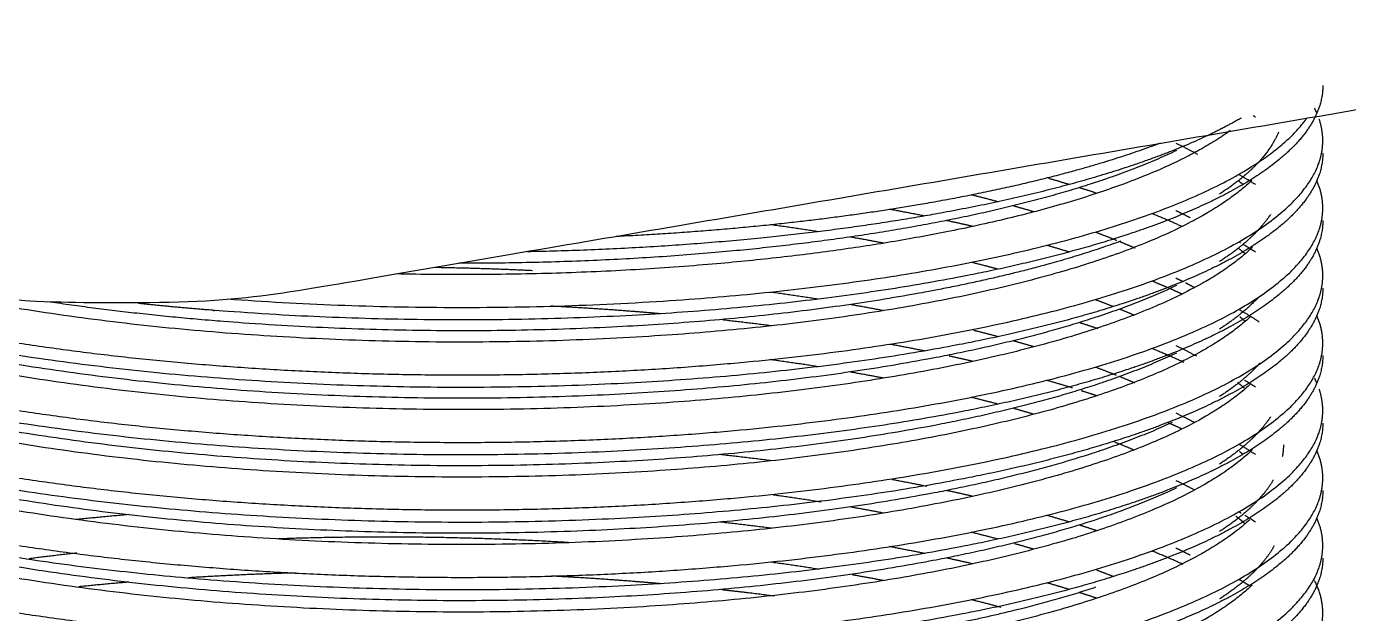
# Model space of a CAD drawing. Header units: millimetres. Extents: x 4812 to 5406, y -603 to -183.
# Drawn here: x 5313.45 to 5336.95, y -500.21 to -489.77 of the extents above; entities that cross this region are included whole.
import ezdxf

# ---------------------------------------------------------------- set-up
doc = ezdxf.new("R2010")
doc.units = ezdxf.units.MM
doc.header["$LTSCALE"] = 0.1
doc.layers.get('0').update_dxf_attribs({"lineweight": 13})

msp = doc.modelspace()

# ---------------------------------------------------------------- linework, layer by layer
at = {"lineweight": -3}
for points, weights, knots in [([(5298.327, -488.717), (5303.944, -491.274), (5309.561, -493.831), (5312.957, -495.377), (5318.499, -494.43), (5337.385, -491.201), (5356.271, -487.972), (5356.612, -487.914), (5356.953, -487.855)], [1, 1, 1, 0.707106781187, 1, 1, 1, 1, 1], [-79.6, -79.6, -79.6, -58.1, -58.1, -45.1, -45.1, -0.8, -0.8, 0, 0, 0]), ([(5336.495, -490.823), (5336.495, -491.328), (5336.053, -491.82), (5335.547, -492.384), (5334.496, -492.888)], [0.967898949017, 0.976999908646, 1, 0.97372809641, 0.965590945299], [-43.772542, -43.772542, -43.772542, -39.767265, -39.767265, -35.192228, -35.192228, -35.192228]), ([(5317.023, -494.616), (5323.339, -495.081), (5328.855, -494.212), (5334.506, -493.32), (5336.053, -491.598), (5336.143, -491.497), (5336.215, -491.396)], [0.996723564454, 0.925554611454, 1, 0.923879532511, 1, 0.995227280011, 0.99105305493], [-39.475563, -39.475563, -39.475563, -26.51151, -26.51151, -13.255755, -13.255755, -12.424625, -12.424625, -12.424625]), ([(5334.85, -491.623), (5333.014, -492.946), (5328.49, -493.657), (5324.587, -494.27), (5320.011, -494.172)], [0.980351228872, 0.93546818582, 1, 0.943830855128, 0.97055591571], [-36.097903, -36.097903, -36.097903, -25.351796, -25.351796, -15.998276, -15.998276, -15.998276]), ([(5334.496, -491.688), (5332.453, -492.666), (5328.855, -493.234), (5325.85, -493.708), (5322.349, -493.779)], [0.965590945299, 0.950151436101, 1, 0.958020139751, 0.962343428305], [-35.192228, -35.192228, -35.192228, -26.51151, -26.51151, -19.201062, -19.201062, -19.201062]), ([(5335.705, -491.653), (5335.599, -491.911), (5335.372, -492.163), (5335.1, -492.465), (5334.659, -492.752)], [0.979130248218, 0.987518541865, 1, 0.985062710832, 0.975987776824], [10.597434, 10.597434, 10.597434, 12.675898, 12.675898, 15.163318, 15.163318, 15.163318]), ([(5306.853, -493.638), (5310.316, -495.29), (5316.76, -495.796), (5323.205, -496.303), (5328.855, -495.412), (5334.506, -494.521), (5336.053, -492.798), (5336.495, -492.306), (5336.495, -491.8)], [1, 0.923879532511, 1, 0.923879532511, 1, 0.923879532511, 1, 0.976999908643, 0.967898949015], [-53.02302, -53.02302, -53.02302, -39.767265, -39.767265, -26.51151, -26.51151, -13.255755, -13.255755, -9.250478, -9.250478, -9.250478]), ([(5333.891, -491.978), (5331.937, -492.914), (5328.49, -493.455), (5325.102, -493.988), (5321.132, -493.983)], [0.965651466006, 0.950054137956, 1, 0.950884418971, 0.965151010422], [17.034603, 17.034603, 17.034603, 25.351796, 25.351796, 33.530728, 33.530728, 33.530728]), ([(5323.933, -493.501), (5326.561, -493.373), (5328.855, -493.011), (5331.7, -492.563), (5333.611, -491.841)], [0.962790605854, 0.967630386079, 1, 0.960178196629, 0.962021298271], [-32.148413, -32.148413, -32.148413, -26.51151, -26.51151, -19.576869, -19.576869, -19.576869]), ([(5336.495, -492.023), (5336.495, -492.528), (5336.053, -493.021), (5335.547, -493.585), (5334.496, -494.088)], [0.967898949015, 0.976999908643, 1, 0.973728096415, 0.965590945302], [-43.772542, -43.772542, -43.772542, -39.767265, -39.767265, -35.192228, -35.192228, -35.192228]), ([(5335.231, -492.509), (5333.614, -494.052), (5328.49, -494.857), (5323.086, -495.706), (5316.924, -495.218), (5310.761, -494.731), (5307.45, -493.148)], [0.993062179729, 0.927522817938, 1, 0.923879532511, 1, 0.923879532609, 0.999999999902], [-37.420999, -37.420999, -37.420999, -25.351796, -25.351796, -12.675898, -12.675898, 0, 0, 0]), ([(5334.496, -492.888), (5332.453, -493.867), (5328.855, -494.434), (5323.205, -495.325), (5316.76, -494.819), (5316.09, -494.766), (5315.436, -494.697)], [0.965590945299, 0.950151436101, 1, 0.923879532511, 1, 0.991506127706, 0.984907826182], [-35.192228, -35.192228, -35.192228, -26.51151, -26.51151, -13.255755, -13.255755, -11.776617, -11.776617, -11.776617]), ([(5306.853, -494.839), (5310.316, -496.49), (5316.76, -496.997), (5323.205, -497.503), (5328.855, -496.612), (5334.506, -495.721), (5336.053, -493.998), (5336.495, -493.506), (5336.495, -493.001)], [1, 0.923879532511, 1, 0.923879532511, 1, 0.923879532511, 1, 0.976999908643, 0.967898949015], [-53.02302, -53.02302, -53.02302, -39.767265, -39.767265, -26.51151, -26.51151, -13.255755, -13.255755, -9.250478, -9.250478, -9.250478]), ([(5335.567, -493.112), (5335.485, -493.239), (5335.372, -493.363), (5335.1, -493.666), (5334.659, -493.952)], [0.988603689338, 0.993796243542, 1, 0.985062710813, 0.975987776801], [-39.06077, -39.06077, -39.06077, -38.027694, -38.027694, -35.540274, -35.540274, -35.540274]), ([(5336.495, -493.223), (5336.495, -493.729), (5336.053, -494.221), (5335.547, -494.785), (5334.496, -495.289)], [0.967898949015, 0.976999908643, 1, 0.973728096415, 0.965590945302], [-43.772542, -43.772542, -43.772542, -39.767265, -39.767265, -35.192228, -35.192228, -35.192228]), ([(5332.906, -493.588), (5331.109, -494.244), (5328.49, -494.656), (5323.086, -495.505), (5316.924, -495.017), (5315.311, -494.889), (5313.819, -494.666)], [0.961942940734, 0.961592172526, 1, 0.923879532511, 1, 0.978891872155, 0.969490268878], [18.955964, 18.955964, 18.955964, 25.351796, 25.351796, 38.027694, 38.027694, 41.542708, 41.542708, 41.542708]), ([(5334.496, -494.088), (5332.453, -495.067), (5328.855, -495.635), (5323.205, -496.526), (5316.76, -496.019), (5310.316, -495.512), (5306.853, -493.861)], [0.965590945302, 0.950151436096, 1, 0.923879532511, 1, 0.923879532511, 1], [-35.192228, -35.192228, -35.192228, -26.51151, -26.51151, -13.255755, -13.255755, 0, 0, 0]), ([(5335.248, -493.693), (5333.646, -495.248), (5328.49, -496.058), (5323.086, -496.907), (5316.924, -496.419), (5310.761, -495.931), (5307.45, -494.348)], [0.993820037785, 0.927106296916, 1, 0.923879532511, 1, 0.923879532511, 1], [-37.49036, -37.49036, -37.49036, -25.351796, -25.351796, -12.675898, -12.675898, 0, 0, 0]), ([(5306.853, -496.039), (5310.316, -497.69), (5316.76, -498.197), (5323.205, -498.704), (5328.855, -497.813), (5334.506, -496.922), (5336.053, -495.199), (5336.495, -494.706), (5336.495, -494.201)], [1, 0.923879532511, 1, 0.923879532511, 1, 0.923879532511, 1, 0.976999908643, 0.967898949015], [-53.02302, -53.02302, -53.02302, -39.767265, -39.767265, -26.51151, -26.51151, -13.255755, -13.255755, -9.250478, -9.250478, -9.250478]), ([(5333.891, -494.378), (5331.937, -495.315), (5328.49, -495.856), (5323.086, -496.705), (5316.924, -496.217), (5310.761, -495.73), (5307.45, -494.147)], [0.96565146601, 0.95005413795, 1, 0.923879532511, 1, 0.923879532511, 1], [-33.66899, -33.66899, -33.66899, -25.351796, -25.351796, -12.675898, -12.675898, 0, 0, 0]), ([(5336.495, -494.424), (5336.495, -494.929), (5336.053, -495.421), (5335.547, -495.986), (5334.496, -496.489)], [0.967898949015, 0.976999908643, 1, 0.973728096415, 0.965590945302], [-43.772542, -43.772542, -43.772542, -39.767265, -39.767265, -35.192228, -35.192228, -35.192228]), ([(5324.714, -494.881), (5324.473, -494.859), (5324.23, -494.84), (5323.503, -494.783), (5322.762, -494.745)], [0.994058269948, 0.996903143639, 1, 0.990786248762, 0.983802993859], [-40.306557, -40.306557, -40.306557, -39.767265, -39.767265, -38.162766, -38.162766, -38.162766]), ([(5334.496, -495.289), (5332.453, -496.268), (5328.855, -496.835), (5323.205, -497.726), (5316.76, -497.219), (5310.316, -496.713), (5306.853, -495.061)], [0.965590945302, 0.950151436096, 1, 0.923879532511, 1, 0.923879532511, 1], [-35.192228, -35.192228, -35.192228, -26.51151, -26.51151, -13.255755, -13.255755, 0, 0, 0]), ([(5335.214, -494.927), (5333.582, -496.458), (5328.49, -497.258), (5323.086, -498.107), (5316.924, -497.619), (5310.761, -497.131), (5307.45, -495.549)], [0.992306382147, 0.927943288514, 1, 0.923879532511, 1, 0.923879532511, 1], [-37.350981, -37.350981, -37.350981, -25.351796, -25.351796, -12.675898, -12.675898, 0, 0, 0]), ([(5306.853, -497.239), (5310.316, -498.891), (5316.76, -499.397), (5323.205, -499.904), (5328.855, -499.013), (5334.506, -498.122), (5336.053, -496.399), (5336.495, -495.907), (5336.495, -495.401)], [1, 0.923879532511, 1, 0.923879532511, 1, 0.923879532511, 1, 0.976999908643, 0.967898949015], [-53.02302, -53.02302, -53.02302, -39.767265, -39.767265, -26.51151, -26.51151, -13.255755, -13.255755, -9.250478, -9.250478, -9.250478]), ([(5333.891, -495.579), (5331.937, -496.515), (5328.49, -497.057), (5323.086, -497.905), (5316.924, -497.418), (5310.761, -496.93), (5307.45, -495.347)], [0.96565146601, 0.95005413795, 1, 0.923879532511, 1, 0.923879532511, 1], [-33.66899, -33.66899, -33.66899, -25.351796, -25.351796, -12.675898, -12.675898, 0, 0, 0]), ([(5336.495, -495.624), (5336.495, -496.129), (5336.053, -496.622), (5335.547, -497.186), (5334.496, -497.689)], [0.967898949015, 0.976999908643, 1, 0.973728096415, 0.965590945302], [-43.772542, -43.772542, -43.772542, -39.767265, -39.767265, -35.192228, -35.192228, -35.192228]), ([(5335.376, -495.76), (5335.374, -495.762), (5335.372, -495.764), (5335.1, -496.066), (5334.659, -496.353)], [0.999788325262, 0.999894015065, 1, 0.985062710813, 0.975987776801], [-38.045343, -38.045343, -38.045343, -38.027694, -38.027694, -35.540274, -35.540274, -35.540274]), ([(5335.211, -496.129), (5333.578, -497.659), (5328.49, -498.458), (5323.086, -499.307), (5316.924, -498.819), (5310.761, -498.332), (5307.45, -496.749)], [0.99220557223, 0.927999765521, 1, 0.923879532511, 1, 0.923879532511, 1], [-37.341576, -37.341576, -37.341576, -25.351796, -25.351796, -12.675898, -12.675898, 0, 0, 0]), ([(5334.496, -496.489), (5332.453, -497.468), (5328.855, -498.035), (5323.205, -498.926), (5316.76, -498.42), (5310.62, -497.937), (5307.142, -496.394)], [0.965590945302, 0.950151436096, 1, 0.923879532511, 1, 0.92721000053, 0.993630497203], [-35.192228, -35.192228, -35.192228, -26.51151, -26.51151, -13.255755, -13.255755, -0.579974, -0.579974, -0.579974]), ([(5306.853, -498.44), (5310.316, -500.091), (5316.76, -500.598), (5323.205, -501.104), (5328.855, -500.213), (5334.506, -499.322), (5336.053, -497.599), (5336.495, -497.107), (5336.495, -496.602)], [1, 0.923879532511, 1, 0.923879532511, 1, 0.923879532511, 1, 0.976999908643, 0.967898949015], [-53.02302, -53.02302, -53.02302, -39.767265, -39.767265, -26.51151, -26.51151, -13.255755, -13.255755, -9.250478, -9.250478, -9.250478]), ([(5333.814, -496.815), (5331.866, -497.727), (5328.49, -498.257), (5323.086, -499.106), (5316.924, -498.618), (5310.761, -498.13), (5307.45, -496.548)], [0.965059938084, 0.951042313842, 1, 0.923879532511, 1, 0.923879532511, 1], [-33.504434, -33.504434, -33.504434, -25.351796, -25.351796, -12.675898, -12.675898, 0, 0, 0]), ([(5335.567, -496.714), (5335.485, -496.84), (5335.372, -496.964), (5335.1, -497.267), (5334.659, -497.554)], [0.988603689338, 0.993796243542, 1, 0.985062710813, 0.975987776801], [-39.06077, -39.06077, -39.06077, -38.027694, -38.027694, -35.540274, -35.540274, -35.540274]), ([(5336.495, -496.824), (5336.495, -497.33), (5336.053, -497.822), (5335.547, -498.386), (5334.496, -498.89)], [0.967898949015, 0.976999908643, 1, 0.973728096415, 0.965590945302], [-43.772542, -43.772542, -43.772542, -39.767265, -39.767265, -35.192228, -35.192228, -35.192228]), ([(5335.247, -497.295), (5333.644, -498.849), (5328.49, -499.659), (5323.086, -500.508), (5316.924, -500.02), (5310.761, -499.532), (5307.45, -497.95)], [0.99378037679, 0.927127971135, 1, 0.923879532511, 1, 0.923879532511, 1], [-37.486751, -37.486751, -37.486751, -25.351796, -25.351796, -12.675898, -12.675898, 0, 0, 0]), ([(5306.853, -499.64), (5310.316, -501.292), (5316.76, -501.798), (5323.205, -502.305), (5328.855, -501.414), (5334.506, -500.523), (5336.053, -498.8), (5336.495, -498.307), (5336.495, -497.802)], [1, 0.923879532511, 1, 0.923879532511, 1, 0.923879532511, 1, 0.976999908643, 0.967898949015], [-53.02302, -53.02302, -53.02302, -39.767265, -39.767265, -26.51151, -26.51151, -13.255755, -13.255755, -9.250478, -9.250478, -9.250478]), ([(5333.891, -497.979), (5331.937, -498.916), (5328.49, -499.457), (5323.086, -500.306), (5316.924, -499.818), (5310.761, -499.331), (5307.45, -497.748)], [0.96565146601, 0.95005413795, 1, 0.923879532511, 1, 0.923879532511, 1], [-33.66899, -33.66899, -33.66899, -25.351796, -25.351796, -12.675898, -12.675898, 0, 0, 0]), ([(5334.496, -497.689), (5332.453, -498.668), (5328.855, -499.236), (5323.205, -500.127), (5316.76, -499.62), (5310.937, -499.162), (5307.463, -497.732)], [0.965590945302, 0.950151436096, 1, 0.923879532511, 1, 0.930711487969, 0.987562450848], [-35.192228, -35.192228, -35.192228, -26.51151, -26.51151, -13.255755, -13.255755, -1.189729, -1.189729, -1.189729]), ([(5335.618, -497.832), (5335.521, -498), (5335.372, -498.165), (5335.1, -498.467), (5334.659, -498.754)], [0.985366327588, 0.991799779653, 1, 0.985062710813, 0.975987776801], [-39.393229, -39.393229, -39.393229, -38.027694, -38.027694, -35.540274, -35.540274, -35.540274]), ([(5336.495, -498.025), (5336.495, -498.53), (5336.053, -499.022), (5335.547, -499.587), (5334.496, -500.09)], [0.967898949015, 0.976999908643, 1, 0.973728096415, 0.965590945302], [-43.772542, -43.772542, -43.772542, -39.767265, -39.767265, -35.192228, -35.192228, -35.192228]), ([(5335.195, -498.545), (5333.55, -500.064), (5328.49, -500.859), (5323.086, -501.708), (5316.924, -501.22), (5310.761, -500.732), (5307.45, -499.15)], [0.991547441472, 0.928370806793, 1, 0.923879532511, 1, 0.923879532511, 1], [-37.279788, -37.279788, -37.279788, -25.351796, -25.351796, -12.675898, -12.675898, 0, 0, 0]), ([(5334.496, -498.89), (5332.453, -499.869), (5328.855, -500.436), (5323.205, -501.327), (5316.76, -500.821), (5310.316, -500.314), (5306.853, -498.662)], [0.965590945302, 0.950151436096, 1, 0.923879532511, 1, 0.923879532511, 1], [-35.192228, -35.192228, -35.192228, -26.51151, -26.51151, -13.255755, -13.255755, 0, 0, 0]), ([(5306.853, -500.84), (5310.316, -502.492), (5316.76, -502.999), (5323.205, -503.505), (5328.855, -502.614), (5334.506, -501.723), (5336.053, -500), (5336.495, -499.508), (5336.495, -499.002)], [1, 0.923879532511, 1, 0.923879532511, 1, 0.923879532511, 1, 0.976999908643, 0.967898949015], [-53.02302, -53.02302, -53.02302, -39.767265, -39.767265, -26.51151, -26.51151, -13.255755, -13.255755, -9.250478, -9.250478, -9.250478]), ([(5335.63, -499.01), (5335.531, -499.189), (5335.372, -499.365), (5335.1, -499.668), (5334.659, -499.954)], [0.984523925283, 0.991257992183, 1, 0.985062710813, 0.975987776801], [-39.48345, -39.48345, -39.48345, -38.027694, -38.027694, -35.540274, -35.540274, -35.540274]), ([(5336.495, -499.225), (5336.495, -499.731), (5336.053, -500.223), (5335.547, -500.787), (5334.496, -501.29)], [0.967898949015, 0.976999908643, 1, 0.973728096415, 0.965590945302], [-43.772542, -43.772542, -43.772542, -39.767265, -39.767265, -35.192228, -35.192228, -35.192228]), ([(5332.456, -499.746), (5330.781, -500.298), (5328.49, -500.658), (5323.086, -501.507), (5316.924, -501.019), (5312.09, -500.636), (5308.862, -499.52)], [0.962426518271, 0.966243938125, 1, 0.923879532511, 1, 0.939301336677, 0.975405224645], [-30.972996, -30.972996, -30.972996, -25.351796, -25.351796, -12.675898, -12.675898, -2.568103, -2.568103, -2.568103]), ([(5335.238, -499.706), (5333.626, -501.253), (5328.49, -502.059), (5323.086, -502.908), (5316.924, -502.421), (5310.761, -501.933), (5307.45, -500.35)], [0.993338757312, 0.927370228524, 1, 0.923879532511, 1, 0.923879532511, 1], [-37.446409, -37.446409, -37.446409, -25.351796, -25.351796, -12.675898, -12.675898, 0, 0, 0]), ([(5324.723, -499.683), (5324.478, -499.661), (5324.23, -499.642), (5323.513, -499.585), (5322.783, -499.547)], [0.993953393345, 0.996846013978, 1, 0.99091620372, 0.984000427621], [-40.316506, -40.316506, -40.316506, -39.767265, -39.767265, -38.185396, -38.185396, -38.185396]), ([(5306.853, -502.041), (5310.316, -503.692), (5316.76, -504.199), (5323.205, -504.706), (5328.855, -503.814), (5334.506, -502.923), (5336.053, -501.2), (5336.495, -500.708), (5336.495, -500.203)], [1, 0.923879532511, 1, 0.923879532511, 1, 0.923879532511, 1, 0.976999908643, 0.967898949015], [-53.02302, -53.02302, -53.02302, -39.767265, -39.767265, -26.51151, -26.51151, -13.255755, -13.255755, -9.250478, -9.250478, -9.250478]), ([(5334.496, -500.09), (5332.453, -501.069), (5328.855, -501.636), (5323.205, -502.528), (5316.76, -502.021), (5310.957, -501.565), (5307.484, -500.141)], [0.965590945302, 0.950151436096, 1, 0.923879532511, 1, 0.930932082003, 0.987201736247], [-35.192228, -35.192228, -35.192228, -26.51151, -26.51151, -13.255755, -13.255755, -1.228144, -1.228144, -1.228144])]:
    msp.add_rational_spline(points, weights, degree=2, knots=knots, dxfattribs=at)
for points, weights in [([(5336.39, -491.312), (5336.371, -491.269), (5336.35, -491.226)], [0.962371639121, 0.962164625188, 0.962056841311]), ([(5335.045, -491.399), (5334.791, -491.546), (5334.496, -491.688)], [0.971551639206, 0.967863841633, 0.965590945299]), ([(5335.299, -491.383), (5335.28, -491.371), (5335.261, -491.359)], [0.974999590623, 0.975353508943, 0.97571701837]), ([(5336.495, -491.8), (5336.495, -491.61), (5336.432, -491.421)], [0.967898949015, 0.964518832004, 0.963055956244]), ([(5333.882, -491.844), (5334.085, -491.941), (5334.268, -492.041)], [0.991725023017, 0.986957947404, 0.982953833484]), ([(5331.994, -492.585), (5331.81, -492.528), (5331.62, -492.474)], [0.969221468428, 0.967829058369, 0.966702905528]), ([(5335.299, -492.583), (5335.158, -492.492), (5335.001, -492.402)], [0.974999590623, 0.977652234938, 0.980843670715]), ([(5332.477, -492.739), (5332.328, -492.689), (5332.175, -492.641)], [0.973459370718, 0.971968779504, 0.970671064892]), ([(5334.995, -492.514), (5335.037, -492.547), (5335.077, -492.58)], [0.968738576883, 0.968038534179, 0.967410571698]), ([(5336.495, -493.001), (5336.495, -492.755), (5336.39, -492.512)], [0.967898949015, 0.963544013541, 0.962371639124]), ([(5330.731, -492.891), (5330.491, -492.826), (5330.242, -492.765)], [0.964574282499, 0.963509232249, 0.962874747587]), ([(5329.413, -493.142), (5329.106, -493.08), (5328.789, -493.022)], [0.962270639494, 0.962683560083, 0.96361179407]), ([(5331.368, -493.071), (5331.185, -493.016), (5330.995, -492.963)], [0.968289120508, 0.966950669271, 0.965894365107]), ([(5333.994, -493.33), (5333.737, -493.212), (5333.456, -493.098)], [0.996707588015, 0.99107245813, 0.98635066383]), ([(5333.882, -493.044), (5334.015, -493.107), (5334.139, -493.172)], [0.991725023017, 0.98861118987, 0.985822885456]), ([(5327.525, -493.422), (5327.105, -493.356), (5326.673, -493.297)], [0.967437503565, 0.969701763849, 0.972898566803]), ([(5330.273, -493.327), (5330.041, -493.274), (5329.804, -493.223)], [0.962143769552, 0.961887931954, 0.961952936606]), ([(5328.703, -493.629), (5328.4, -493.57), (5328.089, -493.516)], [0.962867518594, 0.963568747712, 0.96479999142]), ([(5332.835, -493.579), (5332.654, -493.506), (5332.463, -493.436)], [0.985422548197, 0.982345000562, 0.979670782459]), ([(5333.16, -493.715), (5333.024, -493.656), (5332.881, -493.598)], [0.991464265645, 0.988707240556, 0.986207669021]), ([(5335.032, -493.62), (5335.016, -493.611), (5335.001, -493.602)], [0.980211732796, 0.980525016046, 0.980843670715]), ([(5335.299, -493.784), (5335.193, -493.714), (5335.077, -493.646)], [0.974999590623, 0.977002021971, 0.979311481285]), ([(5331.985, -493.782), (5331.788, -493.722), (5331.584, -493.664)], [0.969153510371, 0.967672064196, 0.966494854314]), ([(5334.994, -493.713), (5335.058, -493.764), (5335.117, -493.815)], [0.968756152224, 0.967685045895, 0.966782249983]), ([(5336.495, -494.201), (5336.495, -493.956), (5336.39, -493.712)], [0.967898949015, 0.963544013541, 0.962371639124]), ([(5322.441, -494.115), (5321.578, -494.073), (5320.708, -494.059)], [0.98168866386, 0.973754740685, 0.969008192229]), ([(5330.721, -494.088), (5330.495, -494.028), (5330.262, -493.97)], [0.964528263186, 0.963538686144, 0.962927422366]), ([(5333.753, -494.423), (5333.614, -494.363), (5333.47, -494.304)], [0.991711132516, 0.989023574406, 0.986578630913]), ([(5333.882, -494.244), (5333.952, -494.278), (5334.02, -494.312)], [0.991725023017, 0.990074542282, 0.988515519098]), ([(5334.055, -494.33), (5334.138, -494.372), (5334.217, -494.414)], [0.987704686801, 0.985819907529, 0.984073005372]), ([(5327.518, -494.622), (5327.097, -494.555), (5326.663, -494.496)], [0.96747697357, 0.969755382714, 0.972971294813]), ([(5333.993, -494.53), (5333.886, -494.481), (5333.775, -494.433)], [0.996690955151, 0.994343387223, 0.99215440596]), ([(5335.351, -494.587), (5335.083, -494.877), (5334.659, -495.153)], [0.998833721825, 0.984705676668, 0.975987776801]), ([(5328.692, -494.827), (5328.394, -494.77), (5328.089, -494.717)], [0.962893447905, 0.963591354659, 0.96479999142]), ([(5332.77, -494.754), (5332.612, -494.691), (5332.446, -494.63)], [0.98433124961, 0.981730659675, 0.979432107256]), ([(5333.135, -494.904), (5333.011, -494.851), (5332.881, -494.798)], [0.99095624357, 0.988475950057, 0.986207669045]), ([(5335.366, -495.028), (5335.196, -494.914), (5335.001, -494.803)], [0.973764363099, 0.976890721041, 0.980843670715]), ([(5326.698, -495.096), (5326.264, -495.04), (5325.82, -494.991)], [0.974800020218, 0.978126315602, 0.98231295488]), ([(5332.501, -495.148), (5332.335, -495.092), (5332.164, -495.038)], [0.973709393237, 0.972022705882, 0.970577735128]), ([(5335.021, -494.935), (5335.07, -494.975), (5335.116, -495.014)], [0.968309181278, 0.967504756517, 0.966801926517]), ([(5336.495, -495.401), (5336.495, -495.156), (5336.39, -494.913)], [0.967898949015, 0.963544013541, 0.962371639124]), ([(5330.724, -495.29), (5330.511, -495.232), (5330.291, -495.178)], [0.964545235463, 0.963605653438, 0.963004902661]), ([(5329.413, -495.542), (5329.106, -495.48), (5328.789, -495.422)], [0.96227063949, 0.962683560078, 0.96361179407]), ([(5331.358, -495.469), (5331.177, -495.415), (5330.989, -495.362)], [0.96821736814, 0.966899108756, 0.965857676071]), ([(5334.033, -495.749), (5333.758, -495.621), (5333.456, -495.499)], [0.997581101867, 0.991436155747, 0.98635066383]), ([(5333.882, -495.445), (5334.074, -495.537), (5334.247, -495.631)], [0.991725023017, 0.987229391088, 0.983412306489]), ([(5327.519, -495.822), (5327.099, -495.756), (5326.667, -495.697)], [0.967470709213, 0.969741211497, 0.972943775575]), ([(5330.276, -495.729), (5330.066, -495.68), (5329.851, -495.634)], [0.962147098252, 0.961913305951, 0.961943143196]), ([(5328.686, -496.026), (5328.403, -495.972), (5328.111, -495.921)], [0.962905642818, 0.963576298593, 0.964712623776]), ([(5332.828, -495.977), (5332.647, -495.904), (5332.456, -495.834)], [0.985299946608, 0.98223567171, 0.979573353496]), ([(5333.153, -496.112), (5333.02, -496.055), (5332.881, -495.998)], [0.991316725355, 0.988640275383, 0.986207669044]), ([(5332.042, -496.2), (5331.818, -496.131), (5331.584, -496.065)], [0.969591809146, 0.967843640339, 0.966494854314]), ([(5334.98, -496.103), (5335.043, -496.152), (5335.101, -496.202)], [0.968989114462, 0.967929744798, 0.967029576248]), ([(5335.299, -496.184), (5335.204, -496.123), (5335.102, -496.062)], [0.974999590623, 0.976778584415, 0.978799910631]), ([(5336.39, -496.113), (5336.371, -496.07), (5336.35, -496.027)], [0.962371639124, 0.962164625189, 0.962056841311]), ([(5336.495, -496.602), (5336.495, -496.412), (5336.432, -496.222)], [0.967898949015, 0.964518832004, 0.963055956244]), ([(5330.73, -496.491), (5330.49, -496.427), (5330.242, -496.366)], [0.964567599068, 0.963507240217, 0.962874747587]), ([(5332.489, -496.344), (5332.346, -496.296), (5332.198, -496.249)], [0.973586377917, 0.972138316492, 0.970870297293]), ([(5331.358, -496.67), (5331.176, -496.615), (5330.988, -496.562)], [0.96821736814, 0.966897159395, 0.965854596662]), ([(5333.882, -496.645), (5334.057, -496.729), (5334.217, -496.815)], [0.991725023017, 0.987615517658, 0.984073005373]), ([(5333.993, -496.931), (5333.872, -496.875), (5333.745, -496.82)], [0.996690955151, 0.994028174384, 0.991569426965]), ([(5333.135, -497.305), (5332.967, -497.232), (5332.789, -497.162)], [0.99095624357, 0.987606624066, 0.984643679716]), ([(5326.694, -497.496), (5326.24, -497.437), (5325.776, -497.386)], [0.974829370012, 0.978311122974, 0.98273337061]), ([(5335.299, -497.385), (5335.158, -497.293), (5335.001, -497.203)], [0.974999590623, 0.977652234938, 0.980843670715]), ([(5335.011, -497.328), (5335.045, -497.355), (5335.077, -497.382)], [0.96847033824, 0.967917013841, 0.967410571689]), ([(5335.795, -497.213), (5335.795, -497.318), (5335.775, -497.422)], [0.967898949015, 0.969866016377, 0.972482393243]), ([(5336.495, -497.802), (5336.495, -497.557), (5336.39, -497.313)], [0.967898949015, 0.963544013541, 0.962371639124]), ([(5329.461, -497.953), (5329.154, -497.89), (5328.837, -497.832)], [0.962209645336, 0.962583254857, 0.963474074061]), ([(5333.882, -497.845), (5334.053, -497.927), (5334.209, -498.011)], [0.991725023017, 0.987723948857, 0.984260341759]), ([(5327.574, -498.232), (5327.154, -498.164), (5326.721, -498.105)], [0.967177686342, 0.96939238739, 0.972543509889]), ([(5330.273, -498.129), (5330.041, -498.075), (5329.804, -498.024)], [0.962143769555, 0.961887931955, 0.961952936605]), ([(5328.69, -498.428), (5328.401, -498.372), (5328.105, -498.32)], [0.962896831915, 0.963575950598, 0.964736961176]), ([(5315.263, -498.454), (5314.789, -498.494), (5314.327, -498.542)], [0.96943404009, 0.972119817311, 0.975768115977]), ([(5326.696, -498.697), (5326.244, -498.638), (5325.781, -498.587)], [0.974810658872, 0.978278908746, 0.982681729168]), ([(5331.985, -498.584), (5331.788, -498.524), (5331.584, -498.465)], [0.969153510385, 0.967672064201, 0.966494854314]), ([(5334.946, -498.478), (5335.036, -498.546), (5335.116, -498.616)], [0.969570966875, 0.968031081417, 0.966801926517]), ([(5335.043, -498.428), (5335.025, -498.417), (5335.006, -498.407)], [0.979984883356, 0.980357807814, 0.980738439212]), ([(5335.299, -498.585), (5335.207, -498.525), (5335.107, -498.466)], [0.974999590623, 0.976737561799, 0.978706818153]), ([(5336.495, -499.002), (5336.495, -498.757), (5336.39, -498.514)], [0.967898949015, 0.963544013541, 0.962371639124]), ([(5330.723, -498.89), (5330.49, -498.828), (5330.249, -498.768)], [0.96453859864, 0.963514310245, 0.962893728808]), ([(5332.482, -498.742), (5332.326, -498.69), (5332.164, -498.639)], [0.97351738776, 0.971940122958, 0.970577735128]), ([(5323.118, -498.953), (5320.522, -498.795), (5317.924, -498.885)], [0.988504817981, 0.961001950763, 0.961972873584]), ([(5329.426, -499.146), (5329.113, -499.083), (5328.789, -499.023)], [0.962253226517, 0.962663723627, 0.96361179407]), ([(5331.358, -499.07), (5331.188, -499.019), (5331.012, -498.97)], [0.96821736814, 0.966979309391, 0.965985418637]), ([(5333.882, -499.046), (5334.015, -499.109), (5334.139, -499.174)], [0.991725023017, 0.98861118987, 0.985822885456]), ([(5314.344, -499.137), (5313.912, -499.184), (5313.493, -499.238)], [0.97795551074, 0.981858531528, 0.986712714549]), ([(5327.54, -499.427), (5327.12, -499.36), (5326.688, -499.301)], [0.967356320478, 0.969605233856, 0.972787879489]), ([(5330.274, -499.33), (5330.045, -499.277), (5329.81, -499.226)], [0.962145458529, 0.961891141891, 0.961951260751]), ([(5334.012, -499.34), (5333.747, -499.218), (5333.456, -499.1)], [0.997111354367, 0.991241132008, 0.98635066383]), ([(5318.222, -499.491), (5317.261, -499.518), (5316.324, -499.577)], [0.961990502883, 0.961566757824, 0.964682070936]), ([(5328.686, -499.627), (5328.413, -499.575), (5328.133, -499.526)], [0.962905642818, 0.963551499774, 0.964629224757]), ([(5332.782, -499.56), (5332.634, -499.501), (5332.48, -499.444)], [0.984525621281, 0.982087331817, 0.979912271506]), ([(5315.267, -499.654), (5314.818, -499.692), (5314.379, -499.737)], [0.969410388091, 0.971953020898, 0.975361041049]), ([(5331.998, -499.788), (5331.803, -499.728), (5331.6, -499.67)], [0.969256377477, 0.967770097408, 0.966585736953]), ([(5335.217, -499.733), (5335.113, -499.668), (5335.001, -499.604)], [0.976556115536, 0.978562223064, 0.980843670715]), ([(5336.495, -500.203), (5336.495, -499.914), (5336.35, -499.628)], [0.967898949015, 0.962775033668, 0.962056841311]), ([(5326.746, -499.904), (5326.283, -499.843), (5325.808, -499.791)], [0.974435375005, 0.977939755417, 0.982426935653]), ([(5330.777, -500.105), (5330.515, -500.034), (5330.242, -499.967)], [0.964780626338, 0.963569536528, 0.962874747587]), ([(5332.477, -499.941), (5332.323, -499.89), (5332.164, -499.839)], [0.973459370734, 0.971915034919, 0.970577735128])]:
    msp.add_rational_spline(points, weights, degree=2, dxfattribs=at)

doc.saveas('drawing.dxf')
